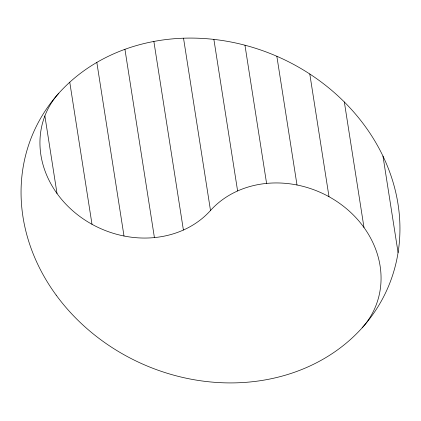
<?xml version="1.0" encoding="UTF-8"?>
<svg xmlns="http://www.w3.org/2000/svg" width="421" height="421" viewBox="0 0 421 421"><rect width="100%" height="100%" fill="white"/><g stroke="black" fill="none" stroke-linecap="round" stroke-linejoin="round"><path stroke-width="0.63" d="M382.973 156.107L398.077 252.589M344.336 101.993L363.986 227.503M309.793 74.007L329.001 196.707M276.85 56.267L297 184.993M244.954 45.205L266.588 183.409M213.879 39.39L237.607 190.96M183.53 38.195L210.5 210.495A96.741 83.947 24.1 0 1 343.099 205.969A96.741 83.947 24.1 0 1 362.176 327.806M153.87 41.442L183.398 230.04M124.937 49.304L154.412 237.591M96.83 62.419L124 236.007M69.76 82.206L92.004 224.293M44.873 115.912L57.019 193.502M210.5 210.5A96.735 83.942 24.1 0 1 77.901 215.026A96.735 83.942 24.1 0 1 58.829 93.194M56.188 295.147A193.476 167.89 24.1 0 0 382.836 298.263A193.476 167.89 24.1 0 0 192.481 38.09A193.476 167.89 24.1 0 0 56.188 295.147"/></g></svg>
